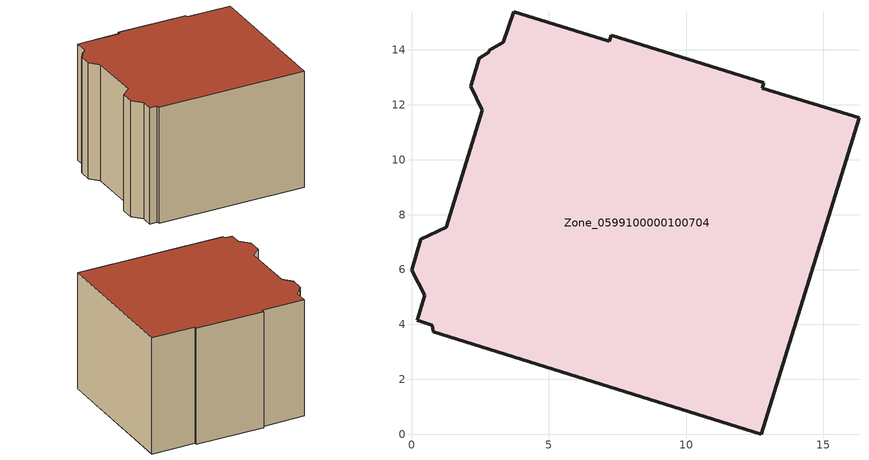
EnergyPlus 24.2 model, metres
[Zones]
Zone_0599100000100704
 floor ground (C_G): 3.72,15.39 7.2,14.32 7.27,14.53 12.83,12.81 12.77,12.6 16.3,11.52 12.74,0 0.78,3.73 0.76,3.97 0.21,4.14 0.49,5.06 0,5.98 0.34,7.1 1.27,7.54 2.57,11.8 2.16,12.67 2.46,13.69 2.81,13.91 2.83,13.99 3.35,14.28 z0
 wall outside (C_F): 0,5.98 0.49,5.06 0.21,4.14 0.76,3.97 0.78,3.73 12.74,0 16.3,11.52 12.77,12.6 12.83,12.81 7.27,14.53 7.2,14.32 3.72,15.39 3.35,14.28 2.83,13.99 2.81,13.91 2.46,13.69 2.16,12.67 2.57,11.8 1.27,7.54 0.34,7.1 0,5.98 z0:10
 roof outside (C_R): 2.81,13.91 2.46,13.69 2.16,12.67 2.57,11.8 1.27,7.54 0.34,7.1 0,5.98 0.49,5.06 0.21,4.14 0.76,3.97 0.78,3.73 12.74,0 16.3,11.52 12.77,12.6 12.83,12.81 7.27,14.53 7.2,14.32 3.72,15.39 3.35,14.28 2.83,13.99 z10
[BUILDING]
Pand.0599100000100704: North Axis=0; Terrain=City; Loads Convergence Tolerance Value=0.04; Temperature Convergence Tolerance Value=0.4; Solar Distribution=FullExterior; Maximum Number of Warmup Days=25; Minimum Number of Warmup Days=1
[Site:Location]
Rotterdam.The.Hague.AP_ZH_NLD Design_Conditions: Latitude=51.96; Longitude=4.45; Time Zone=1; Elevation=-4.5
[SITE:GROUNDTEMPERATURE:BUILDINGSURFACE]
18, 18, 18, 18, 18, 18, 18, 18, 18, 18, 18, 18
[MATERIAL] Thermal Absorptance=0.9; Solar Absorptance=0.7; Visible Absorptance=0.7
Name | Roughness | Thickness | Conductivity | Density | Specific Heat
G.D.1965 | MediumSmooth | 0.15 | 1 | 540 | 1210
F.D.1965 | Rough | 0.3 | 0.857143 | 1920 | 840
R.D.1965 | MediumRough | 0.2 | 0.08 | 1500 | 1000
[CONSTRUCTION]
C_G: G.D.1965
C_F: F.D.1965
C_R: R.D.1965
[ZONE]
Zone_0599100000100704: Type=1; Multiplier=1; Ceiling Height=Autocalculate; Volume=Autocalculate; Floor Area=autocalculate; Part of Total Floor Area=Yes
[ZONEINFILTRATION:DESIGNFLOWRATE]
Infil_Zone_0599100000100704: Zone or ZoneList or Space or SpaceList=Zone_0599100000100704; Schedule=AlwaysOn; Design Flow Rate Calculation Method=Flow/Area; Flow Rate per Floor Area=0.0042; Constant Term Coefficient=1; Temperature Term Coefficient=0; Velocity Term Coefficient=0; Velocity Squared Term Coefficient=0
[HVACTEMPLATE:ZONE:IDEALLOADSAIRSYSTEM]
Zone_0599100000100704: Maximum Heating Supply Air Temperature=50; Minimum Cooling Supply Air Temperature=13; Maximum Heating Supply Air Humidity Ratio=0.0156; Minimum Cooling Supply Air Humidity Ratio=0.0077; Heating Limit=NoLimit; Cooling Limit=NoLimit; Dehumidification Control Type=ConstantSensibleHeatRatio; Cooling Sensible Heat Ratio=0.7; Dehumidification Setpoint=60; Humidification Control Type=None; Humidification Setpoint=30; Outdoor Air Method=None; Outdoor Air Flow Rate per Person=0.00944; Outdoor Air Flow Rate per Zone Floor Area=0; Outdoor Air Flow Rate per Zone=0; Demand Controlled Ventilation Type=None; Outdoor Air Economizer Type=NoEconomizer; Heat Recovery Type=None; Sensible Heat Recovery Effectiveness=0.7; Latent Heat Recovery Effectiveness=0.65
[ZONECONTROL:THERMOSTAT]
ThermostatControl_Zone_0599100000100704: Zone or ZoneList=Zone_0599100000100704; Control Type Schedule=DualSetpointControlType; Control 1=Thermostat_Zone_0599100000100704; Temperature Difference Between Cutout And Setpoint=0
[THERMOSTATSETPOINT:DUALSETPOINT]
Thermostat_Zone_0599100000100704: Heating Setpoint Temperature Schedule=HeatingSetpoint_Zone_0599100000100704; Cooling Setpoint Temperature Schedule=CoolingSetpoint_Zone_0599100000100704
[SCHEDULE:COMPACT]
HeatingSetpoint_Zone_0599100000100704: Through: 12/31, For: AllDays, Until: 24:00, 21
CoolingSetpoint_Zone_0599100000100704: Through: 12/31, For: AllDays, Until: 24:00, 24
DualSetpointControlType: Through: 12/31, For: AllDays, Until: 24:00, 4
AlwaysOn: Through: 12/31, For: AllDays, Until: 24:00, 1
